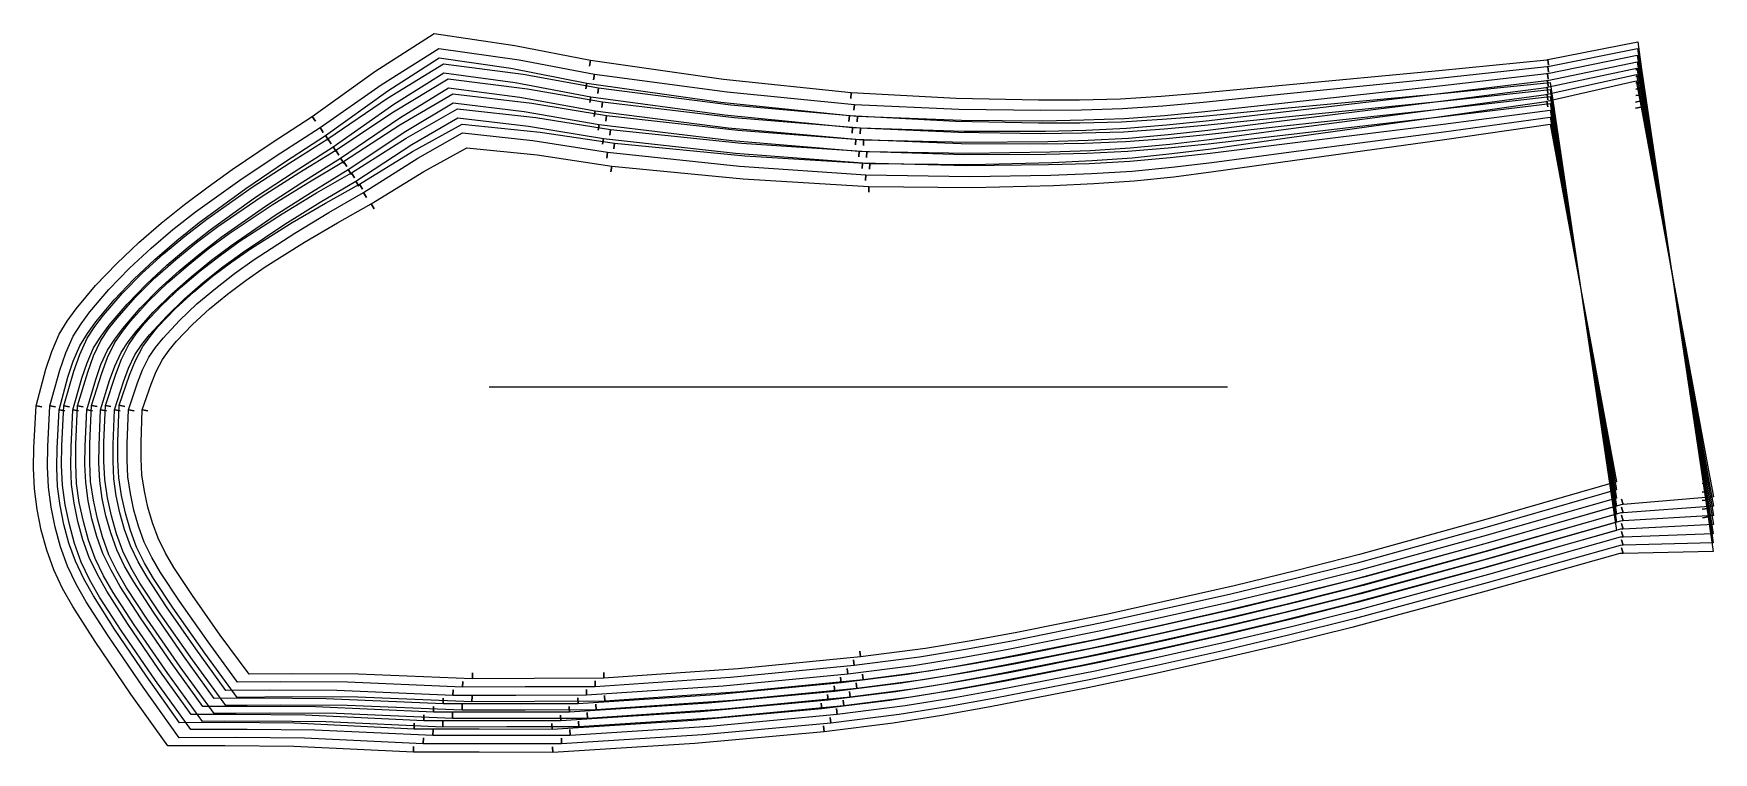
# Model space of a CAD drawing. Header units: inches. Extents: x 0 to 28.6, y 0 to 12.3.
import ezdxf

# ---------------------------------------------------------------- set-up
doc = ezdxf.new("R2010")
doc.units = ezdxf.units.IN

msp = doc.modelspace()

# ---------------------------------------------------------------- linework, layer by layer
at = {"layer": 'T001L001'}
for points in [[(2.284, 0.113), (1.656, 0.995), (1.047, 1.891), (0.666, 2.487), (0.493, 2.794), (0.342, 3.112), (0.224, 3.447), (0.131, 3.79), (0.06, 4.139), (0.013, 4.491), (0, 4.844), (0.005, 5.197), (0.041, 5.905), (0.138, 5.889), (0.041, 5.905), (0.211, 6.53), (0.311, 6.836), (0.438, 7.13), (0.574, 7.349), (0.726, 7.559), (1.057, 7.957), (1.415, 8.334), (1.794, 8.691), (2.175, 9.022), (2.568, 9.338), (2.973, 9.641), (3.384, 9.933), (4.061, 10.393), (4.746, 10.841), (4.801, 10.76), (4.746, 10.841), (5.815, 11.603), (6.821, 12.252), (8.197, 12.05), (9.486, 11.796), (9.47, 11.699), (9.486, 11.796), (11.752, 11.475), (13.927, 11.246), (13.919, 11.148), (13.927, 11.246), (15.715, 11.151), (17.114, 11.123), (17.814, 11.124), (18.513, 11.142), (19.204, 11.184), (19.894, 11.24), (21.273, 11.372), (23.935, 11.623), (25.775, 11.807), (25.793, 11.811), (25.803, 11.713), (25.793, 11.811), (27.322, 12.111), (27.39, 11.648), (27.293, 11.633), (27.39, 11.648), (28.521, 4.015), (28.424, 4), (28.521, 4.015), (28.609, 3.422), (27.074, 3.392), (27.047, 3.487), (27.074, 3.392), (27.021, 3.391), (24.741, 2.749), (22.455, 2.132), (21.328, 1.853), (20.199, 1.588), (19.066, 1.335), (17.931, 1.094), (16.291, 0.775), (15.468, 0.629), (14.643, 0.497), (13.468, 0.353), (13.457, 0.451), (13.468, 0.353), (11.263, 0.151), (8.844, 0), (8.841, 0.098), (8.844, 0), (7.587, 0.002), (6.471, 0.005), (6.473, 0.103), (6.471, 0.005), (4.43, 0.102), (3.257, 0.114), (2.284, 0.113)], [(2.482, 0.25), (1.866, 1.112), (1.269, 1.985), (0.895, 2.567), (0.726, 2.866), (0.577, 3.176), (0.461, 3.503), (0.37, 3.838), (0.299, 4.179), (0.253, 4.523), (0.239, 4.868), (0.244, 5.214), (0.277, 5.906), (0.375, 5.891), (0.277, 5.906), (0.448, 6.513), (0.548, 6.809), (0.675, 7.094), (0.809, 7.305), (0.957, 7.507), (1.282, 7.89), (1.632, 8.252), (2.002, 8.595), (2.374, 8.911), (2.758, 9.214), (3.554, 9.783), (4.213, 10.222), (4.879, 10.649), (4.934, 10.567), (4.879, 10.649), (5.92, 11.376), (6.9, 11.995), (8.269, 11.804), (9.555, 11.561), (9.539, 11.464), (9.555, 11.561), (11.813, 11.257), (13.98, 11.045), (13.973, 10.947), (13.98, 11.045), (15.76, 10.963), (17.154, 10.945), (17.85, 10.952), (18.547, 10.974), (19.234, 11.021), (19.921, 11.082), (21.293, 11.223), (23.941, 11.492), (25.773, 11.689), (25.79, 11.692), (25.801, 11.594), (25.79, 11.692), (27.319, 11.997), (27.389, 11.538), (27.292, 11.523), (27.389, 11.538), (28.52, 4.16), (28.423, 4.145), (28.52, 4.16), (28.61, 3.575), (27.074, 3.531), (27.047, 3.625), (27.074, 3.531), (27.023, 3.529), (24.761, 2.89), (22.493, 2.275), (21.376, 1.997), (20.255, 1.733), (19.132, 1.481), (18.006, 1.241), (16.379, 0.922), (15.563, 0.777), (14.744, 0.645), (13.578, 0.5), (13.568, 0.598), (13.578, 0.5), (11.392, 0.298), (8.992, 0.145), (8.989, 0.243), (8.992, 0.145), (7.744, 0.146), (6.637, 0.148), (6.639, 0.246), (6.637, 0.148), (4.612, 0.242), (3.448, 0.253), (2.482, 0.25)], [(2.487, 0.507), (1.925, 1.299), (1.38, 2.102), (1.018, 2.667), (0.855, 2.958), (0.711, 3.259), (0.602, 3.569), (0.517, 3.886), (0.451, 4.208), (0.407, 4.533), (0.395, 4.859), (0.4, 5.185), (0.434, 5.839), (0.531, 5.823), (0.434, 5.839), (0.585, 6.397), (0.675, 6.67), (0.788, 6.932), (0.917, 7.139), (1.059, 7.337), (1.371, 7.712), (1.709, 8.068), (2.066, 8.404), (2.437, 8.726), (2.82, 9.034), (3.615, 9.614), (4.288, 10.072), (4.97, 10.517), (5.025, 10.436), (4.97, 10.517), (6.036, 11.277), (6.91, 11.841), (8.131, 11.662), (9.421, 11.408), (9.404, 11.311), (9.421, 11.408), (11.704, 11.084), (13.896, 10.854), (13.888, 10.756), (13.896, 10.854), (15.703, 10.757), (17.116, 10.729), (17.823, 10.73), (18.529, 10.748), (19.225, 10.791), (19.92, 10.847), (21.308, 10.98), (23.973, 11.231), (25.833, 11.417), (26.963, 3.784), (24.664, 3.136), (22.358, 2.513), (21.236, 2.236), (20.111, 1.972), (18.983, 1.72), (17.852, 1.48), (16.222, 1.163), (15.404, 1.018), (14.584, 0.887), (13.426, 0.744), (13.415, 0.842), (13.426, 0.744), (11.233, 0.543), (8.832, 0.393), (8.829, 0.492), (8.832, 0.393), (7.588, 0.396), (6.481, 0.399), (6.483, 0.497), (6.481, 0.399), (4.441, 0.496), (3.258, 0.508), (2.487, 0.507)], [(2.679, 0.388), (2.076, 1.228), (1.49, 2.08), (1.124, 2.646), (0.958, 2.938), (0.812, 3.241), (0.698, 3.559), (0.609, 3.886), (0.539, 4.218), (0.493, 4.554), (0.478, 4.892), (0.482, 5.23), (0.513, 5.908), (0.611, 5.892), (0.513, 5.908), (0.685, 6.496), (0.786, 6.783), (0.911, 7.059), (1.043, 7.262), (1.189, 7.455), (1.507, 7.823), (1.849, 8.171), (2.211, 8.499), (2.574, 8.801), (2.948, 9.09), (3.723, 9.632), (4.364, 10.05), (5.013, 10.456), (5.067, 10.374), (5.013, 10.456), (6.026, 11.149), (6.98, 11.738), (8.341, 11.558), (9.623, 11.325), (9.608, 11.228), (9.623, 11.325), (11.874, 11.039), (14.032, 10.844), (14.026, 10.746), (14.032, 10.844), (15.806, 10.775), (17.193, 10.767), (17.887, 10.779), (18.58, 10.806), (19.265, 10.858), (19.948, 10.924), (21.313, 11.074), (23.947, 11.361), (25.771, 11.57), (25.787, 11.574), (25.799, 11.476), (25.787, 11.574), (27.315, 11.884), (27.388, 11.428), (27.291, 11.412), (27.388, 11.428), (28.519, 4.306), (28.421, 4.291), (28.519, 4.306), (28.61, 3.728), (27.074, 3.67), (27.047, 3.764), (27.074, 3.67), (27.025, 3.668), (24.781, 3.031), (22.531, 2.418), (21.423, 2.141), (20.312, 1.878), (19.198, 1.627), (18.081, 1.387), (16.467, 1.07), (15.657, 0.924), (14.845, 0.792), (13.689, 0.648), (13.678, 0.746), (13.689, 0.648), (11.52, 0.444), (9.139, 0.29), (9.136, 0.389), (9.139, 0.29), (7.901, 0.29), (6.803, 0.291), (6.805, 0.389), (6.803, 0.291), (4.793, 0.382), (3.639, 0.391), (2.679, 0.388)], [(2.877, 0.525), (2.286, 1.344), (1.712, 2.175), (1.353, 2.726), (1.191, 3.01), (1.048, 3.305), (0.936, 3.616), (0.848, 3.934), (0.779, 4.258), (0.733, 4.586), (0.718, 4.916), (0.72, 5.247), (0.75, 5.91), (0.847, 5.893), (0.75, 5.91), (0.923, 6.479), (1.023, 6.757), (1.148, 7.023), (1.278, 7.218), (1.421, 7.404), (1.732, 7.756), (2.067, 8.089), (2.421, 8.402), (2.774, 8.691), (3.139, 8.966), (3.893, 9.482), (4.516, 9.878), (5.147, 10.263), (5.2, 10.18), (5.147, 10.263), (6.131, 10.921), (7.06, 11.481), (8.413, 11.312), (9.691, 11.09), (9.677, 10.992), (9.691, 11.09), (11.934, 10.822), (14.085, 10.643), (14.079, 10.544), (14.085, 10.643), (15.852, 10.587), (17.233, 10.589), (17.924, 10.606), (18.614, 10.638), (19.295, 10.695), (19.975, 10.765), (21.333, 10.925), (23.954, 11.23), (25.769, 11.452), (25.784, 11.455), (25.796, 11.357), (25.784, 11.455), (27.312, 11.772), (27.386, 11.319), (27.289, 11.303), (27.386, 11.319), (28.517, 4.453), (28.42, 4.437), (28.517, 4.453), (28.611, 3.883), (27.074, 3.808), (27.047, 3.903), (27.074, 3.808), (27.028, 3.806), (24.802, 3.171), (22.569, 2.561), (21.47, 2.285), (20.368, 2.023), (19.263, 1.773), (18.156, 1.534), (16.555, 1.217), (15.752, 1.072), (14.947, 0.94), (13.8, 0.796), (13.789, 0.893), (13.8, 0.796), (11.648, 0.591), (9.286, 0.436), (9.283, 0.534), (9.286, 0.436), (8.058, 0.434), (6.968, 0.433), (6.97, 0.532), (6.968, 0.433), (4.975, 0.522), (3.83, 0.53), (2.877, 0.525)], [(2.684, 0.644), (2.135, 1.415), (1.601, 2.197), (1.247, 2.747), (1.087, 3.031), (0.946, 3.324), (0.839, 3.626), (0.756, 3.935), (0.69, 4.249), (0.647, 4.566), (0.635, 4.883), (0.639, 5.202), (0.67, 5.839), (0.767, 5.823), (0.67, 5.839), (0.822, 6.377), (0.911, 6.64), (1.023, 6.893), (1.149, 7.092), (1.288, 7.282), (1.594, 7.642), (1.923, 7.983), (2.272, 8.305), (2.634, 8.613), (3.007, 8.908), (3.781, 9.461), (4.437, 9.898), (5.1, 10.322), (5.155, 10.24), (5.1, 10.322), (6.138, 11.048), (6.989, 11.585), (8.205, 11.416), (9.492, 11.172), (9.476, 11.075), (9.492, 11.172), (11.768, 10.866), (13.951, 10.652), (13.944, 10.554), (13.951, 10.652), (15.752, 10.569), (17.159, 10.551), (17.862, 10.558), (18.565, 10.58), (19.258, 10.628), (19.949, 10.689), (21.331, 10.831), (23.982, 11.1), (25.833, 11.299), (26.963, 3.922), (24.683, 3.277), (22.396, 2.656), (21.283, 2.38), (20.167, 2.117), (19.048, 1.866), (17.927, 1.627), (16.309, 1.31), (15.498, 1.165), (14.685, 1.034), (13.536, 0.892), (13.525, 0.99), (13.536, 0.892), (11.361, 0.69), (8.979, 0.539), (8.976, 0.637), (8.979, 0.539), (7.745, 0.54), (6.646, 0.541), (6.648, 0.64), (6.646, 0.541), (4.623, 0.636), (3.449, 0.646), (2.684, 0.644)], [(3.075, 0.663), (2.496, 1.46), (1.933, 2.269), (1.582, 2.805), (1.423, 3.082), (1.283, 3.369), (1.173, 3.672), (1.086, 3.982), (1.018, 4.298), (0.972, 4.617), (0.957, 4.94), (0.959, 5.263), (0.986, 5.912), (1.083, 5.894), (0.986, 5.912), (1.16, 6.462), (1.261, 6.731), (1.385, 6.988), (1.513, 7.175), (1.653, 7.353), (1.958, 7.69), (2.285, 8.008), (2.63, 8.306), (2.975, 8.581), (3.329, 8.842), (4.064, 9.332), (4.669, 9.707), (5.281, 10.071), (5.333, 9.988), (5.281, 10.071), (6.238, 10.694), (7.139, 11.224), (8.485, 11.066), (9.759, 10.854), (9.745, 10.757), (9.759, 10.854), (11.995, 10.604), (14.138, 10.441), (14.133, 10.343), (14.138, 10.441), (15.897, 10.399), (17.273, 10.412), (17.96, 10.433), (18.647, 10.47), (19.325, 10.532), (20.001, 10.607), (21.353, 10.776), (23.961, 11.099), (25.766, 11.333), (25.782, 11.336), (25.794, 11.239), (25.782, 11.336), (27.308, 11.661), (27.385, 11.21), (27.288, 11.194), (27.385, 11.21), (28.515, 4.6), (28.418, 4.584), (28.515, 4.6), (28.611, 4.039), (27.074, 3.947), (27.047, 4.042), (27.074, 3.947), (27.03, 3.944), (24.822, 3.312), (22.607, 2.704), (21.517, 2.429), (20.425, 2.168), (19.329, 1.918), (18.231, 1.68), (16.643, 1.364), (15.847, 1.219), (15.048, 1.088), (13.91, 0.943), (13.899, 1.041), (13.91, 0.943), (11.776, 0.738), (9.433, 0.581), (9.43, 0.679), (9.433, 0.581), (8.216, 0.578), (7.134, 0.576), (7.136, 0.675), (7.134, 0.576), (5.157, 0.662), (4.022, 0.668), (3.075, 0.663)], [(3.273, 0.8), (2.706, 1.577), (2.155, 2.364), (1.812, 2.885), (1.656, 3.154), (1.519, 3.433), (1.411, 3.728), (1.325, 4.03), (1.258, 4.338), (1.212, 4.649), (1.196, 4.964), (1.197, 5.28), (1.222, 5.914), (1.318, 5.896), (1.222, 5.914), (1.398, 6.446), (1.499, 6.705), (1.623, 6.953), (1.748, 7.132), (1.885, 7.303), (2.184, 7.624), (2.503, 7.926), (2.84, 8.211), (3.176, 8.471), (3.521, 8.719), (4.234, 9.182), (4.821, 9.536), (5.415, 9.879), (5.466, 9.795), (5.415, 9.879), (6.344, 10.468), (7.219, 10.967), (8.557, 10.82), (9.827, 10.619), (9.814, 10.521), (9.827, 10.619), (12.055, 10.386), (14.191, 10.24), (14.186, 10.142), (14.191, 10.24), (15.943, 10.211), (17.313, 10.234), (17.997, 10.26), (18.68, 10.302), (19.355, 10.369), (20.028, 10.449), (21.372, 10.627), (23.967, 10.968), (25.764, 11.215), (25.779, 11.218), (25.792, 11.12), (25.779, 11.218), (27.303, 11.552), (27.383, 11.103), (27.286, 11.085), (27.383, 11.103), (28.514, 4.749), (28.417, 4.731), (28.514, 4.749), (28.612, 4.197), (27.074, 4.086), (27.047, 4.181), (27.074, 4.086), (27.033, 4.083), (24.842, 3.453), (22.645, 2.847), (21.565, 2.574), (20.481, 2.313), (19.395, 2.064), (18.306, 1.827), (16.731, 1.511), (15.942, 1.367), (15.15, 1.236), (14.021, 1.091), (14.01, 1.188), (14.021, 1.091), (11.904, 0.885), (9.581, 0.727), (9.577, 0.825), (9.581, 0.727), (8.373, 0.722), (7.3, 0.719), (7.302, 0.817), (7.3, 0.719), (5.339, 0.802), (4.213, 0.807), (3.273, 0.8)], [(2.881, 0.782), (2.344, 1.532), (1.822, 2.293), (1.476, 2.828), (1.319, 3.104), (1.181, 3.389), (1.077, 3.683), (0.994, 3.984), (0.93, 4.289), (0.887, 4.598), (0.874, 4.908), (0.877, 5.218), (0.906, 5.839), (1.003, 5.823), (0.906, 5.839), (1.058, 6.357), (1.146, 6.611), (1.257, 6.854), (1.381, 7.045), (1.518, 7.227), (1.816, 7.572), (2.138, 7.899), (2.478, 8.206), (2.831, 8.5), (3.194, 8.781), (3.948, 9.308), (4.585, 9.724), (5.23, 10.127), (5.284, 10.045), (5.23, 10.127), (6.24, 10.818), (7.067, 11.329), (8.28, 11.169), (9.563, 10.936), (9.548, 10.839), (9.563, 10.936), (11.831, 10.648), (14.007, 10.451), (14.001, 10.353), (14.007, 10.451), (15.8, 10.381), (17.201, 10.373), (17.902, 10.385), (18.601, 10.412), (19.291, 10.465), (19.979, 10.531), (21.354, 10.683), (23.991, 10.969), (25.833, 11.181), (26.963, 4.059), (24.702, 3.417), (22.434, 2.799), (21.33, 2.524), (20.223, 2.262), (19.113, 2.011), (18.001, 1.773), (16.397, 1.457), (15.592, 1.312), (14.785, 1.182), (13.646, 1.039), (13.635, 1.137), (13.646, 1.039), (11.489, 0.837), (9.126, 0.684), (9.123, 0.782), (9.126, 0.684), (7.901, 0.684), (6.812, 0.684), (6.814, 0.783), (6.812, 0.684), (4.804, 0.776), (3.64, 0.785), (2.881, 0.782)], [(3.47, 0.938), (2.915, 1.693), (2.376, 2.458), (2.041, 2.964), (1.889, 3.226), (1.754, 3.497), (1.648, 3.783), (1.564, 4.078), (1.497, 4.377), (1.452, 4.68), (1.436, 4.988), (1.436, 5.297), (1.458, 5.916), (1.554, 5.898), (1.458, 5.916), (1.635, 6.43), (1.737, 6.68), (1.86, 6.919), (1.983, 7.09), (2.118, 7.252), (2.41, 7.558), (2.722, 7.845), (3.05, 8.115), (3.377, 8.361), (3.712, 8.595), (4.405, 9.031), (4.974, 9.364), (5.55, 9.687), (5.6, 9.602), (5.55, 9.687), (6.451, 10.241), (7.3, 10.71), (8.628, 10.574), (9.895, 10.383), (9.883, 10.285), (9.895, 10.383), (12.116, 10.168), (14.243, 10.039), (14.24, 9.94), (14.243, 10.039), (15.988, 10.023), (17.352, 10.056), (18.033, 10.087), (18.714, 10.134), (19.385, 10.206), (20.055, 10.29), (21.392, 10.478), (23.973, 10.837), (25.761, 11.096), (25.776, 11.099), (25.79, 11.002), (25.776, 11.099), (27.298, 11.444), (27.381, 10.996), (27.284, 10.978), (27.381, 10.996), (28.512, 4.898), (28.415, 4.88), (28.512, 4.898), (28.612, 4.357), (27.075, 4.225), (27.047, 4.319), (27.075, 4.225), (27.035, 4.222), (24.863, 3.594), (22.683, 2.99), (21.612, 2.718), (20.538, 2.458), (18.381, 1.973), (16.819, 1.658), (16.036, 1.514), (15.251, 1.383), (14.132, 1.238), (14.12, 1.336), (14.132, 1.238), (12.033, 1.031), (9.728, 0.872), (9.724, 0.97), (9.728, 0.872), (8.53, 0.866), (7.466, 0.862), (7.468, 0.96), (7.466, 0.862), (5.521, 0.942), (4.404, 0.946), (3.47, 0.938)], [(3.078, 0.92), (2.553, 1.649), (2.043, 2.388), (1.705, 2.908), (1.551, 3.177), (1.416, 3.455), (1.313, 3.74), (1.233, 4.033), (1.169, 4.33), (1.127, 4.631), (1.113, 4.932), (1.116, 5.234), (1.142, 5.839), (1.239, 5.822), (1.142, 5.839), (1.294, 6.338), (1.382, 6.582), (1.492, 6.815), (1.613, 6.998), (1.747, 7.172), (2.039, 7.502), (2.353, 7.814), (2.684, 8.107), (3.028, 8.388), (3.381, 8.654), (4.114, 9.156), (4.734, 9.55), (5.36, 9.933), (5.413, 9.85), (5.36, 9.933), (6.343, 10.589), (7.146, 11.073), (8.355, 10.923), (9.634, 10.7), (9.619, 10.603), (9.634, 10.7), (11.895, 10.43), (14.063, 10.25), (14.057, 10.151), (14.063, 10.25), (15.849, 10.193), (17.244, 10.196), (17.941, 10.212), (18.638, 10.245), (19.324, 10.302), (20.008, 10.373), (21.376, 10.534), (24.001, 10.839), (25.833, 11.063), (26.963, 4.197), (24.721, 3.558), (22.471, 2.942), (21.377, 2.668), (20.279, 2.407), (19.179, 2.157), (18.076, 1.919), (16.485, 1.604), (15.687, 1.46), (14.886, 1.329), (13.756, 1.187), (13.745, 1.285), (13.756, 1.187), (11.617, 0.983), (9.273, 0.829), (9.27, 0.928), (9.273, 0.829), (8.058, 0.828), (6.977, 0.827), (6.979, 0.925), (6.977, 0.827), (4.985, 0.916), (3.831, 0.923), (3.078, 0.92)], [(3.275, 1.058), (2.762, 1.766), (2.264, 2.484), (1.933, 2.989), (1.783, 3.25), (1.651, 3.52), (1.551, 3.797), (1.471, 4.082), (1.408, 4.371), (1.367, 4.664), (1.353, 4.957), (1.354, 5.25), (1.379, 5.839), (1.475, 5.822), (1.379, 5.839), (1.53, 6.318), (1.618, 6.552), (1.726, 6.776), (1.845, 6.951), (1.977, 7.117), (2.262, 7.432), (2.568, 7.729), (2.89, 8.008), (3.225, 8.275), (3.569, 8.528), (4.281, 9.003), (4.882, 9.376), (5.49, 9.738), (5.542, 9.654), (5.49, 9.738), (6.445, 10.36), (7.225, 10.817), (8.429, 10.676), (9.705, 10.464), (9.691, 10.366), (9.705, 10.464), (11.958, 10.212), (14.118, 10.048), (14.113, 9.95), (14.118, 10.048), (15.897, 10.005), (17.287, 10.018), (17.981, 10.04), (18.674, 10.077), (19.357, 10.139), (20.038, 10.215), (21.399, 10.385), (24.01, 10.708), (25.833, 10.945), (26.963, 4.335), (24.739, 3.698), (22.509, 3.085), (21.424, 2.812), (20.335, 2.552), (19.244, 2.303), (18.15, 2.066), (16.572, 1.751), (15.781, 1.607), (14.987, 1.477), (13.866, 1.334), (13.855, 1.432), (13.866, 1.334), (11.744, 1.13), (9.42, 0.975), (9.416, 1.073), (9.42, 0.975), (8.215, 0.972), (7.142, 0.97), (7.144, 1.068), (7.142, 0.97), (5.167, 1.056), (4.022, 1.062), (3.275, 1.058)], [(3.472, 1.196), (2.971, 1.883), (2.485, 2.579), (2.162, 3.069), (2.016, 3.323), (1.886, 3.585), (1.788, 3.854), (1.71, 4.131), (1.648, 4.412), (1.606, 4.696), (1.592, 4.981), (1.593, 5.267), (1.615, 5.839), (1.712, 5.821), (1.615, 5.839), (1.767, 6.299), (1.854, 6.523), (1.961, 6.737), (2.078, 6.904), (2.206, 7.063), (2.484, 7.362), (2.782, 7.644), (3.097, 7.909), (3.421, 8.162), (3.756, 8.401), (4.447, 8.85), (5.031, 9.202), (5.621, 9.543), (5.672, 9.459), (5.621, 9.543), (6.547, 10.13), (7.304, 10.562), (8.504, 10.43), (9.776, 10.228), (9.763, 10.13), (9.776, 10.228), (12.021, 9.994), (14.174, 9.847), (14.17, 9.748), (14.174, 9.847), (15.946, 9.817), (17.329, 9.84), (18.02, 9.867), (18.711, 9.909), (19.39, 9.976), (20.068, 10.057), (21.422, 10.236), (24.02, 10.578), (25.833, 10.827), (26.963, 4.473), (24.758, 3.839), (22.547, 3.228), (21.471, 2.956), (20.391, 2.697), (18.224, 2.212), (16.66, 1.899), (15.875, 1.755), (15.088, 1.625), (13.977, 1.482), (13.966, 1.58), (13.977, 1.482), (11.872, 1.277), (9.567, 1.12), (9.563, 1.219), (9.567, 1.12), (8.372, 1.116), (7.308, 1.113), (7.31, 1.211), (7.308, 1.113), (5.348, 1.196), (4.213, 1.201), (3.472, 1.196)], [(3.669, 1.333), (3.18, 1.999), (2.706, 2.675), (2.391, 3.15), (2.248, 3.396), (2.121, 3.65), (2.025, 3.911), (1.948, 4.18), (1.887, 4.452), (1.846, 4.729), (1.831, 5.005), (1.831, 5.283), (1.851, 5.839), (1.948, 5.821), (1.851, 5.839), (2.003, 6.279), (2.09, 6.493), (2.196, 6.698), (2.31, 6.857), (2.435, 7.008), (2.707, 7.292), (2.997, 7.56), (3.303, 7.81), (3.618, 8.049), (3.943, 8.275), (4.613, 8.697), (5.179, 9.028), (5.751, 9.348), (5.801, 9.263), (5.751, 9.348), (6.649, 9.901), (7.382, 10.306), (8.579, 10.184), (9.847, 9.992), (9.834, 9.894), (9.847, 9.992), (12.085, 9.775), (14.229, 9.645), (14.226, 9.547), (14.229, 9.645), (15.994, 9.629), (17.372, 9.662), (18.06, 9.694), (18.747, 9.742), (19.423, 9.813), (20.097, 9.899), (21.444, 10.088), (24.029, 10.447), (25.833, 10.709), (26.963, 4.611), (24.777, 3.979), (22.585, 3.371), (21.518, 3.1), (20.447, 2.841), (18.299, 2.358), (16.748, 2.046), (15.97, 1.902), (15.189, 1.772), (14.087, 1.629), (14.076, 1.727), (14.087, 1.629), (12, 1.424), (9.714, 1.266), (9.71, 1.364), (9.714, 1.266), (8.528, 1.26), (7.473, 1.256), (7.475, 1.354), (7.473, 1.256), (5.53, 1.335), (4.403, 1.339), (3.669, 1.333)], [(7.761, 6.233), (20.337, 6.233)]]:
    msp.add_lwpolyline(points, dxfattribs=at)

doc.saveas('drawing.dxf')
